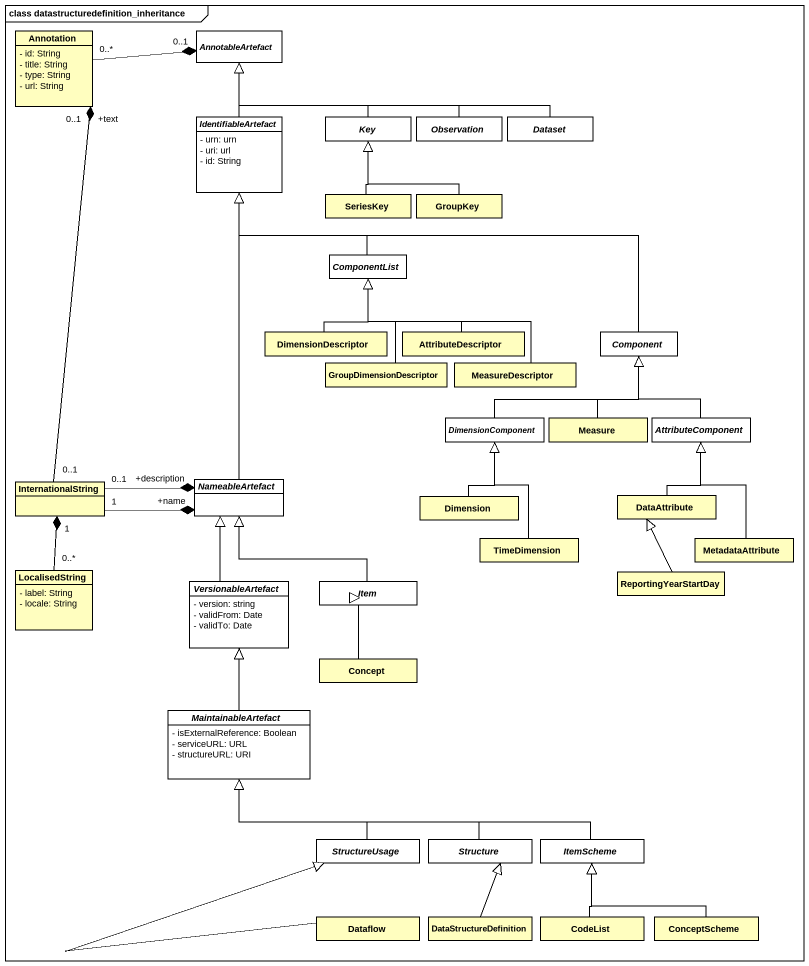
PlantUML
@startuml
mainframe class datastructuredefinition_inheritance
hide circle
hide empty members
skinparam classAttributeIconSize 0
class "Annotation" as Annotation_ #FFFEBF {
  - id: String
  - title: String
  - type: String
  - url: String
}
abstract class AnnotableArtefact #FFFFFF
abstract class IdentifiableArtefact #FFFFFF {
  - urn: urn
  - uri: url
  - id: String
}
abstract class Key #FFFFFF
abstract class Observation #FFFFFF
abstract class Dataset #FFFFFF
class SeriesKey #FFFEBF
class GroupKey #FFFEBF
abstract class ComponentList #FFFFFF
class DimensionDescriptor #FFFEBF
class AttributeDescriptor #FFFEBF
abstract class "Component" as Component_ #FFFFFF
class GroupDimensionDescriptor #FFFEBF
class MeasureDescriptor #FFFEBF
abstract class DimensionComponent #FFFFFF
class Measure #FFFEBF
abstract class AttributeComponent #FFFFFF
class InternationalString #FFFEBF
abstract class NameableArtefact #FFFFFF
class Dimension #FFFEBF
class DataAttribute #FFFEBF
class TimeDimension #FFFEBF
class MetadataAttribute #FFFEBF
class LocalisedString #FFFEBF {
  - label: String
  - locale: String
}
abstract class VersionableArtefact #FFFFFF {
  - version: string
  - validFrom: Date
  - validTo: Date
}
abstract class Item #FFFFFF
class ReportingYearStartDay #FFFEBF
class Concept #FFFEBF
abstract class MaintainableArtefact #FFFFFF {
  - isExternalReference: Boolean
  - serviceURL: URL
  - structureURL: URI
}
abstract class StructureUsage #FFFFFF
abstract class Structure #FFFFFF
abstract class ItemScheme #FFFFFF
class Dataflow #FFFEBF
class DataStructureDefinition #FFFEBF
class CodeList #FFFEBF
class ConceptScheme #FFFEBF
Annotation_ "0..*" -right-* "0..1" AnnotableArtefact
IdentifiableArtefact -up-|> AnnotableArtefact
Key -up-|> AnnotableArtefact
Observation -left-|> AnnotableArtefact
Dataset -left-|> AnnotableArtefact
SeriesKey -up-|> Key
GroupKey -up-|> Key
ComponentList -up-|> IdentifiableArtefact
DimensionDescriptor -up-|> ComponentList
AttributeDescriptor -up-|> ComponentList
Component_ -left-|> IdentifiableArtefact
GroupDimensionDescriptor -up-|> ComponentList
MeasureDescriptor -up-|> ComponentList
DimensionComponent -right-|> Component_
Measure -up-|> Component_
AttributeComponent -up-|> Component_
InternationalString "0..1" -up-* "+text\n0..1" Annotation_
InternationalString "1" -right-* "+name" NameableArtefact
InternationalString "0..1" -right-* "+description" NameableArtefact
NameableArtefact -up-|> IdentifiableArtefact
Dimension -up-|> DimensionComponent
DataAttribute -up-|> AttributeComponent
TimeDimension -up-|> DimensionComponent
MetadataAttribute -up-|> AttributeComponent
LocalisedString "0..*" -up-* "1" InternationalString
VersionableArtefact -up-|> NameableArtefact
Item -up-|> NameableArtefact
ReportingYearStartDay -up-|> DataAttribute
Concept -up-|> Item
MaintainableArtefact -up-|> VersionableArtefact
StructureUsage -up-|> MaintainableArtefact
Structure -left-|> MaintainableArtefact
ItemScheme -left-|> MaintainableArtefact
Dataflow -up-|> StructureUsage
DataStructureDefinition -up-|> Structure
CodeList -up-|> ItemScheme
ConceptScheme -up-|> ItemScheme
@enduml
